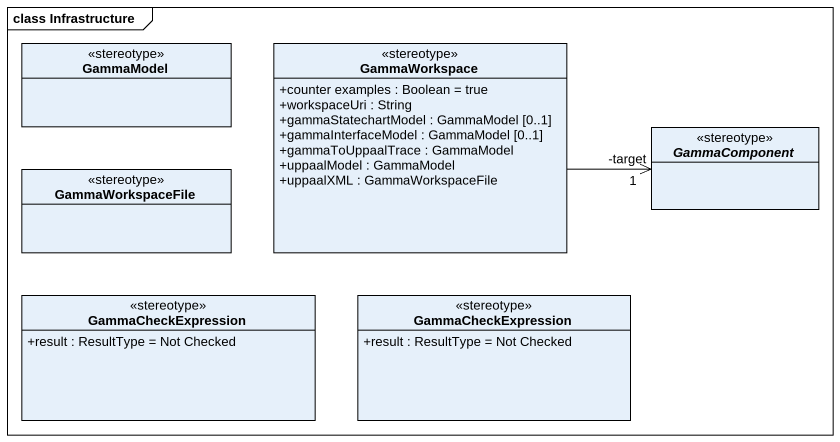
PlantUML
@startuml
mainframe class Infrastructure
hide circle
hide empty members
skinparam classAttributeIconSize 0
class GammaModel <<stereotype>>
class GammaWorkspace <<stereotype>> {
  +counter examples : Boolean = true
  +workspaceUri : String
  +gammaStatechartModel : GammaModel [0..1]
  +gammaInterfaceModel : GammaModel [0..1]
  +gammaToUppaalTrace : GammaModel
  +uppaalModel : GammaModel
  +uppaalXML : GammaWorkspaceFile
}
abstract class GammaComponent <<stereotype>>
class GammaWorkspaceFile <<stereotype>>
class GammaCheckExpression <<stereotype>> {
  +result : ResultType = Not Checked
}
class "GammaCheckExpression" as GammaCheckExpression_2 <<stereotype>> {
  +result : ResultType = Not Checked
}
GammaWorkspace -right-> "-target\n1" GammaComponent
@enduml
